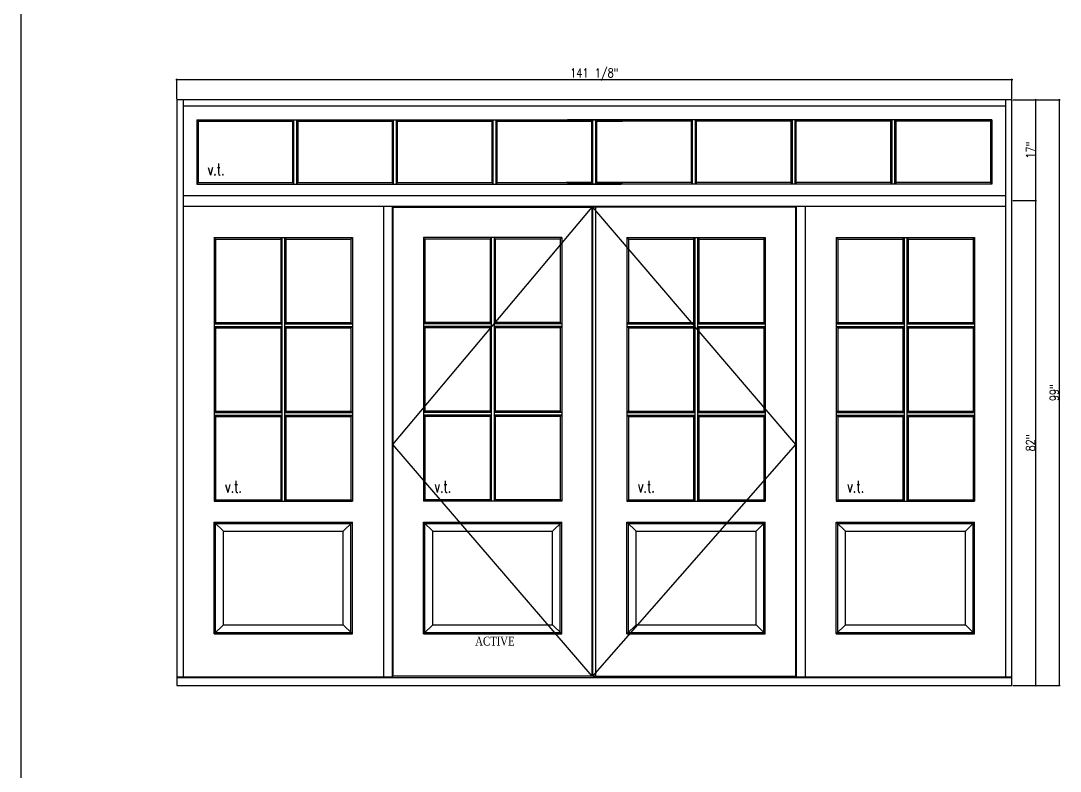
# Model space of a CAD drawing. Header units: inches. Extents: x 1985 to 11287, y 379 to 4336.
# Drawn here: x 9586.4 to 9762, y 3941.9 to 4068.7 of the extents above; entities that cross this region are included whole.
import ezdxf

# ---------------------------------------------------------------- set-up
doc = ezdxf.new("R2010")
doc.units = ezdxf.units.IN
doc.header["$MEASUREMENT"] = 0
doc.layers.get('0').update_dxf_attribs({"linetype": 'CONTINUOUS'})
doc.layers.get('Defpoints').update_dxf_attribs({"linetype": 'CONTINUOUS'})
for name, color, linetype in [('COTE1-1 99', 7, 'CONTINUOUS'), ('elevation 99', 7, 'CONTINUOUS'), ('opening side 99', 1, 'CONTINUOUS'), ('separation 99', 3, 'CONTINUOUS')]:
    doc.layers.add(name, color=color, linetype=linetype)
doc.styles.get("Standard").update_dxf_attribs({"font": 'txt.shx', "width": 0.8})
doc.styles.add('Times', font='times.ttf', dxfattribs={"width": 0.8})
doc.dimstyles.new('Elevation', dxfattribs={"dimscale": 2, "dimtxt": 0.75, "dimasz": 0.0625, "dimexe": 0.0625, "dimexo": 0.0625, "dimgap": 0.0625, "dimtad": 1, "dimdec": 5, "dimzin": 0, "dimdsep": 46, "dimlunit": 5, "dimtxsty": 'Standard', "dimblk1": 'OBLIQUE', "dimblk2": 'OBLIQUE', "dimsah": 1, "dimcen": 2, "dimdle": 0.0625, "dimclrd": 1, "dimclre": 1, "dimadec": 1, "dimazin": 0, "dimtfac": 0.375, "dimtdec": 5, "dimtmove": 0, "dimatfit": 3, "dimldrblk": 'OBLIQUE', "dimfxl": 1, "dimfrac": 2, "dimtolj": 1, "dimtzin": 0, "dimarcsym": 0})

# ---------------------------------------------------------------- blocks, each defined once
blk = doc.blocks.new('_OBLIQUE')
at = {"color": 0, "linetype": 'ByBlock'}
blk.add_line((-0.5, -0.5), (0.5, 0.5), dxfattribs=at)
blk = doc.blocks.new('*D399')
at = {"layer": 'COTE1-1 99', "color": 1, "lineweight": -2, "transparency": 16777216}
for p, q in [((9612.62, 4058.8), (9754, 4058.8)), ((9612.75, 4055.52), (9612.75, 4058.92)), ((9753.87, 4055.52), (9753.87, 4058.92))]:
    blk.add_line(p, q, dxfattribs=at)
at = {"layer": 'Defpoints', "color": 0, "transparency": 16777216}
for p in [(9753.87, 4058.8), (9612.75, 4055.39), (9753.87, 4055.39)]:
    blk.add_point(p, dxfattribs=at)
at = {"layer": 'COTE1-1 99', "color": 1, "lineweight": -2, "transparency": 16777216, "xscale": 0.125, "yscale": 0.125, "zscale": 0.125, "rotation": 180}
blk.add_blockref('_OBLIQUE', (9612.75, 4058.8), dxfattribs=at)
at = {"layer": 'COTE1-1 99', "color": 1, "lineweight": -2, "transparency": 16777216, "xscale": 0.125, "yscale": 0.125, "zscale": 0.125}
blk.add_blockref('_OBLIQUE', (9753.87, 4058.8), dxfattribs=at)
at = {"layer": 'COTE1-1 99', "color": 0, "transparency": 16777216, "insert": (9683.31, 4059.67), "char_height": 1.5, "attachment_point": 5}
blk.add_mtext('\\A1;141 1/8"', dxfattribs=at)
blk = doc.blocks.new('*D400')
at = {"layer": 'COTE1-1 99', "color": 1, "lineweight": -2, "transparency": 16777216}
for p, q in [((9754, 4055.39), (9758, 4055.39)), ((9757.88, 4038.27), (9757.88, 4055.52)), ((9754, 4038.39), (9758, 4038.39))]:
    blk.add_line(p, q, dxfattribs=at)
at = {"layer": 'Defpoints', "color": 0, "transparency": 16777216}
for p in [(9753.87, 4055.39), (9757.88, 4055.39), (9753.87, 4038.39)]:
    blk.add_point(p, dxfattribs=at)
at = {"layer": 'COTE1-1 99', "color": 1, "lineweight": -2, "transparency": 16777216, "xscale": 0.125, "yscale": 0.125, "zscale": 0.125}
for p, rotation in [((9757.88, 4055.39), 90), ((9757.88, 4038.39), 270)]:
    blk.add_blockref('_OBLIQUE', p, dxfattribs=dict(at, rotation=rotation))
at = {"layer": 'COTE1-1 99', "color": 0, "transparency": 16777216, "insert": (9757, 4046.89), "char_height": 1.5, "attachment_point": 5, "rotation": 90}
blk.add_mtext('\\A1;17"', dxfattribs=at)
blk = doc.blocks.new('*D401')
at = {"layer": 'COTE1-1 99', "color": 1, "lineweight": -2, "transparency": 16777216}
for p, q in [((9754, 4038.39), (9758, 4038.39)), ((9757.88, 3956.27), (9757.88, 4038.52)), ((9754, 3956.39), (9758, 3956.39))]:
    blk.add_line(p, q, dxfattribs=at)
at = {"layer": 'Defpoints', "color": 0, "transparency": 16777216}
for p in [(9753.87, 4038.39), (9757.88, 4038.39), (9753.87, 3956.39)]:
    blk.add_point(p, dxfattribs=at)
at = {"layer": 'COTE1-1 99', "color": 1, "lineweight": -2, "transparency": 16777216, "xscale": 0.125, "yscale": 0.125, "zscale": 0.125}
for p, rotation in [((9757.88, 4038.39), 90), ((9757.88, 3956.39), 270)]:
    blk.add_blockref('_OBLIQUE', p, dxfattribs=dict(at, rotation=rotation))
at = {"layer": 'COTE1-1 99', "color": 0, "transparency": 16777216, "insert": (9757, 3997.39), "char_height": 1.5, "attachment_point": 5, "rotation": 90}
blk.add_mtext('\\A1;82"', dxfattribs=at)
blk = doc.blocks.new('*D402')
at = {"layer": 'COTE1-1 99', "color": 1, "lineweight": -2, "transparency": 16777216}
for p, q in [((9754, 4055.39), (9762.02, 4055.39)), ((9761.9, 3956.27), (9761.9, 4055.52)), ((9754, 3956.39), (9762.02, 3956.39))]:
    blk.add_line(p, q, dxfattribs=at)
at = {"layer": 'Defpoints', "color": 0, "transparency": 16777216}
for p in [(9753.87, 4055.39), (9761.9, 4055.39), (9753.87, 3956.39)]:
    blk.add_point(p, dxfattribs=at)
at = {"layer": 'COTE1-1 99', "color": 1, "lineweight": -2, "transparency": 16777216, "xscale": 0.125, "yscale": 0.125, "zscale": 0.125}
for p, rotation in [((9761.9, 4055.39), 90), ((9761.9, 3956.39), 270)]:
    blk.add_blockref('_OBLIQUE', p, dxfattribs=dict(at, rotation=rotation))
at = {"layer": 'COTE1-1 99', "color": 0, "transparency": 16777216, "insert": (9761.02, 4005.89), "char_height": 1.5, "attachment_point": 5, "rotation": 90}
blk.add_mtext('\\A1;99"', dxfattribs=at)

msp = doc.modelspace()

# ---------------------------------------------------------------- linework, layer by layer
at = {"layer": 'elevation 99'}
for p, q in [((9612.747025, 4055.391934), (9612.747025, 3956.391934)), ((9753.872025, 4055.391934), (9612.747025, 4055.391934)), ((9613.809525, 4055.391934), (9613.809525, 3957.851463)), ((9752.809525, 3957.851463), (9752.809525, 4055.391934)), ((9753.872025, 3956.391934), (9753.872025, 4055.391934)), ((9752.809525, 4054.329434), (9613.809525, 4054.329434)), ((9616.371491, 4051.766912), (9616.13042, 4052.007983)), ((9616.13042, 4052.007983), (9633.011283, 4052.007983)), ((9616.13042, 4052.007983), (9616.13042, 4041.150858)), ((9616.371491, 4051.766912), (9626.777875, 4051.766912)), ((9616.371491, 4051.766912), (9616.371491, 4041.391929)), ((9626.777875, 4051.766912), (9632.340483, 4051.766912)), ((9632.340483, 4051.766912), (9632.544683, 4052.007983)), ((9632.340483, 4041.391929), (9632.340483, 4051.766912)), ((9632.544683, 4041.150858), (9632.544683, 4052.007983)), ((9632.974412, 4052.007983), (9643.821238, 4052.007983)), ((9633.011283, 4052.007983), (9633.215483, 4051.766912)), ((9633.011283, 4041.150858), (9633.011283, 4052.007983)), ((9633.215483, 4051.766912), (9633.215483, 4041.391929)), ((9633.215483, 4051.766912), (9643.580166, 4051.766912)), ((9633.215483, 4041.391929), (9633.215483, 4051.766912)), ((9643.580166, 4051.766912), (9649.184475, 4051.766912)), ((9643.821238, 4052.007983), (9687.849512, 4052.007983)), ((9649.184475, 4051.766912), (9649.388675, 4052.007983)), ((9649.184475, 4041.391929), (9649.184475, 4051.766912)), ((9649.388675, 4041.150858), (9649.388675, 4052.007983)), ((9649.855275, 4041.150858), (9649.855275, 4052.007983)), ((9649.855275, 4052.007983), (9650.059475, 4051.766912)), ((9650.059475, 4041.391929), (9650.059475, 4051.766912)), ((9650.059475, 4051.766912), (9666.028425, 4051.766912)), ((9666.028425, 4051.766912), (9666.232625, 4052.007983)), ((9666.028425, 4041.391929), (9666.028425, 4051.766912)), ((9666.232625, 4041.150858), (9666.232625, 4052.007983)), ((9666.903425, 4051.766912), (9666.699225, 4052.007983)), ((9666.699225, 4041.150858), (9666.699225, 4052.007983)), ((9666.903425, 4051.766912), (9682.871875, 4051.766912)), ((9666.903425, 4041.391929), (9666.903425, 4051.766912)), ((9682.871875, 4051.766912), (9678.528166, 4051.766912)), ((9722.547512, 4052.007983), (9678.769238, 4052.007983)), ((9682.871875, 4051.766912), (9683.076075, 4052.007983)), ((9682.871875, 4051.766912), (9683.076075, 4052.007983)), ((9682.871875, 4041.391929), (9682.871875, 4051.766912)), ((9682.871875, 4041.391929), (9682.871875, 4051.766912)), ((9683.076075, 4041.150858), (9683.076075, 4052.007983)), ((9683.076075, 4041.150858), (9683.076075, 4052.007983)), ((9683.542675, 4041.150858), (9683.542675, 4052.007983)), ((9683.746875, 4051.766912), (9683.542675, 4052.007983)), ((9683.746875, 4051.766912), (9683.542675, 4052.007983)), ((9683.542675, 4041.150858), (9683.542675, 4052.007983)), ((9683.746875, 4041.391929), (9683.746875, 4051.766912)), ((9683.746875, 4051.766912), (9688.090583, 4051.766912)), ((9683.746875, 4041.391929), (9683.746875, 4051.766912)), ((9699.715325, 4051.766912), (9683.746875, 4051.766912)), ((9699.715325, 4051.766912), (9699.919525, 4052.007983)), ((9699.715325, 4041.391929), (9699.715325, 4051.766912)), ((9699.919525, 4041.150858), (9699.919525, 4052.007983)), ((9700.386125, 4041.150858), (9700.386125, 4052.007983)), ((9700.590325, 4051.766912), (9700.386125, 4052.007983)), ((9716.559275, 4051.766912), (9700.590325, 4051.766912)), ((9700.590325, 4041.391929), (9700.590325, 4051.766912)), ((9716.763475, 4052.007983), (9716.559275, 4051.766912)), ((9716.559275, 4041.391929), (9716.559275, 4051.766912)), ((9716.763475, 4041.150858), (9716.763475, 4052.007983)), ((9717.434275, 4051.766912), (9717.230075, 4052.007983)), ((9717.230075, 4041.150858), (9717.230075, 4052.007983)), ((9717.434275, 4041.391929), (9717.434275, 4051.766912)), ((9722.788583, 4051.766912), (9717.434275, 4051.766912)), ((9733.644338, 4052.007983), (9722.547512, 4052.007983)), ((9733.403266, 4051.766912), (9722.788583, 4051.766912)), ((9733.607466, 4052.007983), (9733.403266, 4051.766912)), ((9733.403266, 4041.391929), (9733.403266, 4051.766912)), ((9733.403266, 4051.766912), (9733.403266, 4041.391929)), ((9750.488329, 4052.007983), (9733.607466, 4052.007983)), ((9733.607466, 4041.150858), (9733.607466, 4052.007983)), ((9734.074066, 4041.150858), (9734.074066, 4052.007983)), ((9734.278266, 4051.766912), (9734.074066, 4052.007983)), ((9739.840875, 4051.766912), (9734.278266, 4051.766912)), ((9734.278266, 4041.391929), (9734.278266, 4051.766912)), ((9750.247258, 4051.766912), (9739.840875, 4051.766912)), ((9750.247258, 4051.766912), (9750.488329, 4052.007983)), ((9750.247258, 4051.766912), (9750.247258, 4041.391929)), ((9750.488329, 4052.007983), (9750.488329, 4041.150858)), ((9616.371491, 4041.391929), (9616.13042, 4041.150858)), ((9616.13042, 4041.150858), (9633.011283, 4041.150858)), ((9616.371491, 4041.391929), (9626.777875, 4041.391929)), ((9626.777875, 4041.391929), (9632.340483, 4041.391929)), ((9632.340483, 4041.391929), (9632.544683, 4041.150858)), ((9632.974412, 4041.150858), (9643.821238, 4041.150858)), ((9633.011283, 4041.150858), (9633.215483, 4041.391929)), ((9633.215483, 4041.391929), (9643.580166, 4041.391929)), ((9643.580166, 4041.391929), (9649.184475, 4041.391929)), ((9643.821238, 4041.150858), (9687.849512, 4041.150858)), ((9649.184475, 4041.391929), (9649.388675, 4041.150858)), ((9649.855275, 4041.150858), (9650.059475, 4041.391929)), ((9650.059475, 4041.391929), (9666.028425, 4041.391929)), ((9666.028425, 4041.391929), (9666.232625, 4041.150858)), ((9666.699225, 4041.150858), (9666.903425, 4041.391929)), ((9666.903425, 4041.391929), (9682.871875, 4041.391929)), ((9682.871875, 4041.391929), (9678.528166, 4041.391929)), ((9722.547512, 4041.150858), (9678.769238, 4041.150858)), ((9682.871875, 4041.391929), (9683.076075, 4041.150858)), ((9683.076075, 4041.150858), (9682.871875, 4041.391929)), ((9683.076075, 4041.150858), (9683.542675, 4041.150858)), ((9683.542675, 4041.150858), (9683.076075, 4041.150858)), ((9683.542675, 4041.150858), (9683.746875, 4041.391929)), ((9683.746875, 4041.391929), (9683.542675, 4041.150858)), ((9683.746875, 4041.391929), (9688.090583, 4041.391929)), ((9699.715325, 4041.391929), (9683.746875, 4041.391929)), ((9699.919525, 4041.150858), (9699.715325, 4041.391929)), ((9700.590325, 4041.391929), (9700.386125, 4041.150858)), ((9716.559275, 4041.391929), (9700.590325, 4041.391929)), ((9716.763475, 4041.150858), (9716.559275, 4041.391929)), ((9717.434275, 4041.391929), (9717.230075, 4041.150858)), ((9722.788583, 4041.391929), (9717.434275, 4041.391929)), ((9733.644338, 4041.150858), (9722.547512, 4041.150858)), ((9733.403266, 4041.391929), (9722.788583, 4041.391929)), ((9733.607466, 4041.150858), (9733.403266, 4041.391929)), ((9750.488329, 4041.150858), (9733.607466, 4041.150858)), ((9734.278266, 4041.391929), (9734.074066, 4041.150858)), ((9739.840875, 4041.391929), (9734.278266, 4041.391929)), ((9750.247258, 4041.391929), (9739.840875, 4041.391929)), ((9750.247258, 4041.391929), (9750.488329, 4041.150858)), ((9613.809525, 4039.391934), (9613.809525, 4036.766934)), ((9613.809525, 4039.226471), (9752.809525, 4039.226471)), ((9683.059525, 4037.329434), (9613.809525, 4037.329434)), ((9647.684525, 4037.329434), (9647.684525, 3957.851463)), ((9649.184525, 3957.851463), (9649.184525, 4037.329434)), ((9649.278225, 4037.235734), (9649.278225, 3957.982405)), ((9649.278225, 4037.235734), (9682.965725, 4037.235734)), ((9682.965725, 3957.982455), (9682.965725, 4037.235734)), ((9683.059475, 3957.982455), (9683.059475, 4037.235734)), ((9717.340825, 4037.235734), (9683.059475, 4037.235734)), ((9719.497025, 4037.329434), (9683.059525, 4037.329434)), ((9683.559475, 3957.982455), (9683.559475, 4037.235734)), ((9717.340775, 3957.982405), (9717.340775, 4037.235684)), ((9717.340825, 4037.235734), (9717.340825, 3957.982405)), ((9717.434525, 4037.329434), (9717.434525, 3957.851463)), ((9752.809525, 4037.329434), (9717.434525, 4037.329434)), ((9717.434525, 3957.851463), (9717.434525, 4037.329434)), ((9718.934525, 4037.329434), (9718.934525, 3957.851463)), ((9619.30951, 4031.829385), (9619.068438, 4032.097257)), ((9619.068438, 4032.097257), (9642.425611, 4032.097257)), ((9619.068438, 4032.097257), (9619.068438, 3987.530262)), ((9619.30951, 4031.829385), (9630.309525, 4031.829385)), ((9619.30951, 4031.829385), (9619.30951, 4017.725885)), ((9630.309525, 4031.829385), (9630.513725, 4032.097257)), ((9630.309525, 4031.829385), (9630.309525, 4017.725885)), ((9630.513725, 4032.097257), (9630.513725, 3987.530262)), ((9630.980325, 4032.097257), (9631.184525, 4031.829385)), ((9630.980325, 4032.097257), (9630.980325, 3987.530262)), ((9631.184525, 4031.829385), (9642.18454, 4031.829385)), ((9631.184525, 4031.829385), (9631.184525, 4017.725885)), ((9642.18454, 4031.829385), (9642.425611, 4032.097257)), ((9642.18454, 4031.829385), (9642.18454, 4017.725885)), ((9642.425611, 4032.097257), (9642.425611, 3987.530262)), ((9654.443438, 4032.097257), (9654.443438, 3987.530262)), ((9677.800611, 4032.097257), (9654.443438, 4032.097257)), ((9654.68451, 4031.829385), (9654.443438, 4032.097257)), ((9654.68451, 4031.829385), (9654.68451, 4017.725885)), ((9665.684525, 4031.829385), (9654.68451, 4031.829385)), ((9665.888725, 4032.097257), (9665.684525, 4031.829385)), ((9665.684525, 4031.829385), (9665.684525, 4017.725885)), ((9665.888725, 4032.097257), (9665.888725, 3987.530262)), ((9666.355325, 4032.097257), (9666.355325, 3987.530262)), ((9666.559525, 4031.829385), (9666.355325, 4032.097257)), ((9677.55954, 4031.829385), (9666.559525, 4031.829385)), ((9666.559525, 4031.829385), (9666.559525, 4017.725885)), ((9677.55954, 4031.829385), (9677.800611, 4032.097257)), ((9677.55954, 4031.829385), (9677.55954, 4017.725885)), ((9677.800611, 4032.097257), (9677.800611, 3987.530262)), ((9689.05951, 4031.829385), (9688.818438, 4032.097257)), ((9688.818438, 4032.097257), (9712.175611, 4032.097257)), ((9688.818438, 4032.097257), (9688.818438, 3987.530262)), ((9689.05951, 4031.829385), (9700.059525, 4031.829385)), ((9689.05951, 4031.829385), (9689.05951, 4017.725885)), ((9700.059525, 4031.829385), (9700.263725, 4032.097257)), ((9700.059525, 4031.829385), (9700.059525, 4017.725885)), ((9700.263725, 4032.097257), (9700.263725, 3987.530262)), ((9700.730325, 4032.097257), (9700.934525, 4031.829385)), ((9700.730325, 4032.097257), (9700.730325, 3987.530262)), ((9700.934525, 4031.829385), (9711.93454, 4031.829385)), ((9700.934525, 4031.829385), (9700.934525, 4017.725885)), ((9711.93454, 4031.829385), (9712.175611, 4032.097257)), ((9711.93454, 4031.829385), (9711.93454, 4017.725885)), ((9712.175611, 4032.097257), (9712.175611, 3987.530262)), ((9724.193438, 4032.097257), (9724.193438, 3987.530262)), ((9724.193438, 4032.097257), (9747.550611, 4032.097257)), ((9724.43451, 4031.829385), (9724.193438, 4032.097257)), ((9724.43451, 4031.829385), (9724.43451, 4017.725885)), ((9724.43451, 4031.829385), (9735.434525, 4031.829385)), ((9735.434525, 4031.829385), (9735.638725, 4032.097257)), ((9735.434525, 4031.829385), (9735.434525, 4017.725885)), ((9735.638725, 4032.097257), (9735.638725, 3987.530262)), ((9736.105325, 4032.097257), (9736.105325, 3987.530262)), ((9736.105325, 4032.097257), (9736.309525, 4031.829385)), ((9736.309525, 4031.829385), (9736.309525, 4017.725885)), ((9736.309525, 4031.829385), (9747.30954, 4031.829385)), ((9747.30954, 4031.829385), (9747.550611, 4032.097257)), ((9747.30954, 4031.829385), (9747.30954, 4017.725885)), ((9747.550611, 4032.097257), (9747.550611, 3987.530262)), ((9619.30951, 4017.725885), (9619.068438, 4017.521685)), ((9619.068438, 4017.521685), (9630.513725, 4017.521685)), ((9619.30951, 4016.850885), (9619.068438, 4017.055085)), ((9619.068438, 4017.055085), (9630.513725, 4017.055085)), ((9619.30951, 4017.725885), (9630.309525, 4017.725885)), ((9619.30951, 4016.850885), (9619.30951, 4002.747385)), ((9619.30951, 4016.850885), (9630.309525, 4016.850885)), ((9630.309525, 4017.725885), (9630.513725, 4017.521685)), ((9630.309525, 4016.850885), (9630.513725, 4017.055085)), ((9630.309525, 4016.850885), (9630.309525, 4002.747385)), ((9631.184525, 4017.725885), (9630.980325, 4017.521685)), ((9630.980325, 4017.521685), (9642.425611, 4017.521685)), ((9630.980325, 4017.055085), (9642.425611, 4017.055085)), ((9631.184525, 4016.850885), (9630.980325, 4017.055085)), ((9631.184525, 4017.725885), (9642.18454, 4017.725885)), ((9631.184525, 4016.850885), (9631.184525, 4002.747385)), ((9631.184525, 4016.850885), (9642.18454, 4016.850885)), ((9642.18454, 4017.725885), (9642.425611, 4017.521685)), ((9642.18454, 4016.850885), (9642.425611, 4017.055085)), ((9642.18454, 4016.850885), (9642.18454, 4002.747385)), ((9654.68451, 4017.725885), (9654.443438, 4017.521685)), ((9665.888725, 4017.521685), (9654.443438, 4017.521685)), ((9654.68451, 4016.850885), (9654.443438, 4017.055085)), ((9665.888725, 4017.055085), (9654.443438, 4017.055085)), ((9665.684525, 4017.725885), (9654.68451, 4017.725885)), ((9654.68451, 4016.850885), (9654.68451, 4002.747385)), ((9665.684525, 4016.850885), (9654.68451, 4016.850885)), ((9665.684525, 4017.725885), (9665.888725, 4017.521685)), ((9665.684525, 4016.850885), (9665.888725, 4017.055085)), ((9665.684525, 4016.850885), (9665.684525, 4002.747385)), ((9666.559525, 4017.725885), (9666.355325, 4017.521685)), ((9677.800611, 4017.521685), (9666.355325, 4017.521685)), ((9677.800611, 4017.055085), (9666.355325, 4017.055085)), ((9666.559525, 4016.850885), (9666.355325, 4017.055085)), ((9677.55954, 4017.725885), (9666.559525, 4017.725885)), ((9677.55954, 4016.850885), (9666.559525, 4016.850885)), ((9666.559525, 4016.850885), (9666.559525, 4002.747385)), ((9677.55954, 4017.725885), (9677.800611, 4017.521685)), ((9677.55954, 4016.850885), (9677.800611, 4017.055085)), ((9677.55954, 4016.850885), (9677.55954, 4002.747385)), ((9689.05951, 4017.725885), (9688.818438, 4017.521685)), ((9688.818438, 4017.521685), (9700.263725, 4017.521685)), ((9689.05951, 4016.850885), (9688.818438, 4017.055085)), ((9688.818438, 4017.055085), (9700.263725, 4017.055085)), ((9689.05951, 4017.725885), (9700.059525, 4017.725885)), ((9689.05951, 4016.850885), (9689.05951, 4002.747385)), ((9689.05951, 4016.850885), (9700.059525, 4016.850885)), ((9700.059525, 4017.725885), (9700.263725, 4017.521685)), ((9700.059525, 4016.850885), (9700.263725, 4017.055085)), ((9700.059525, 4016.850885), (9700.059525, 4002.747385)), ((9700.934525, 4017.725885), (9700.730325, 4017.521685)), ((9700.730325, 4017.521685), (9712.175611, 4017.521685)), ((9700.730325, 4017.055085), (9712.175611, 4017.055085)), ((9700.934525, 4016.850885), (9700.730325, 4017.055085)), ((9700.934525, 4017.725885), (9711.93454, 4017.725885)), ((9700.934525, 4016.850885), (9700.934525, 4002.747385)), ((9700.934525, 4016.850885), (9711.93454, 4016.850885)), ((9711.93454, 4017.725885), (9712.175611, 4017.521685)), ((9711.93454, 4016.850885), (9712.175611, 4017.055085)), ((9711.93454, 4016.850885), (9711.93454, 4002.747385)), ((9724.43451, 4017.725885), (9724.193438, 4017.521685)), ((9724.193438, 4017.521685), (9735.638725, 4017.521685)), ((9724.193438, 4017.055085), (9735.638725, 4017.055085)), ((9724.43451, 4016.850885), (9724.193438, 4017.055085)), ((9724.43451, 4017.725885), (9735.434525, 4017.725885)), ((9724.43451, 4016.850885), (9735.434525, 4016.850885)), ((9724.43451, 4016.850885), (9724.43451, 4002.747385)), ((9735.434525, 4017.725885), (9735.638725, 4017.521685)), ((9735.434525, 4016.850885), (9735.638725, 4017.055085)), ((9735.434525, 4016.850885), (9735.434525, 4002.747385)), ((9736.309525, 4017.725885), (9736.105325, 4017.521685)), ((9736.105325, 4017.521685), (9747.550611, 4017.521685)), ((9736.309525, 4016.850885), (9736.105325, 4017.055085)), ((9736.105325, 4017.055085), (9747.550611, 4017.055085)), ((9736.309525, 4017.725885), (9747.30954, 4017.725885)), ((9736.309525, 4016.850885), (9747.30954, 4016.850885)), ((9736.309525, 4016.850885), (9736.309525, 4002.747385)), ((9747.30954, 4017.725885), (9747.550611, 4017.521685)), ((9747.30954, 4016.850885), (9747.550611, 4017.055085)), ((9747.30954, 4016.850885), (9747.30954, 4002.747385)), ((9619.30951, 4002.747385), (9619.068438, 4002.543185)), ((9619.068438, 4002.543185), (9630.513725, 4002.543185)), ((9619.30951, 4002.747385), (9630.309525, 4002.747385)), ((9630.980325, 4002.543185), (9642.425611, 4002.543185)), ((9631.184525, 4002.747385), (9642.18454, 4002.747385)), ((9642.18454, 4002.747385), (9642.425611, 4002.543185)), ((9654.68451, 4002.747385), (9654.443438, 4002.543185)), ((9665.888725, 4002.543185), (9654.443438, 4002.543185)), ((9665.684525, 4002.747385), (9654.68451, 4002.747385)), ((9677.800611, 4002.543185), (9666.355325, 4002.543185)), ((9677.55954, 4002.747385), (9666.559525, 4002.747385)), ((9677.55954, 4002.747385), (9677.800611, 4002.543185)), ((9689.05951, 4002.747385), (9688.818438, 4002.543185)), ((9688.818438, 4002.543185), (9700.263725, 4002.543185)), ((9689.05951, 4002.747385), (9700.059525, 4002.747385)), ((9700.730325, 4002.543185), (9712.175611, 4002.543185)), ((9700.934525, 4002.747385), (9711.93454, 4002.747385)), ((9711.93454, 4002.747385), (9712.175611, 4002.543185)), ((9724.43451, 4002.747385), (9724.193438, 4002.543185)), ((9724.193438, 4002.543185), (9735.638725, 4002.543185)), ((9724.43451, 4002.747385), (9735.434525, 4002.747385)), ((9736.105325, 4002.543185), (9747.550611, 4002.543185)), ((9736.309525, 4002.747385), (9747.30954, 4002.747385)), ((9747.30954, 4002.747385), (9747.550611, 4002.543185)), ((9619.068438, 4002.081034), (9630.513725, 4002.081034)), ((9619.30951, 4001.876834), (9619.30951, 3987.771334)), ((9619.30951, 4001.876834), (9630.309525, 4001.876834)), ((9630.309525, 4001.876834), (9630.309525, 3987.771334)), ((9630.980325, 4002.081034), (9642.425611, 4002.081034)), ((9631.184525, 4001.876834), (9642.18454, 4001.876834)), ((9631.184525, 4001.876834), (9631.184525, 3987.771334)), ((9642.18454, 4001.876834), (9642.425611, 4002.081034)), ((9642.18454, 4001.876834), (9642.18454, 3987.771334)), ((9654.68451, 4001.876834), (9654.443438, 4002.081034)), ((9665.888725, 4002.081034), (9654.443438, 4002.081034)), ((9654.68451, 4001.876834), (9654.68451, 3987.771334)), ((9665.684525, 4001.876834), (9654.68451, 4001.876834)), ((9665.684525, 4001.876834), (9665.684525, 3987.771334)), ((9677.800611, 4002.081034), (9666.355325, 4002.081034)), ((9677.55954, 4001.876834), (9666.559525, 4001.876834)), ((9666.559525, 4001.876834), (9666.559525, 3987.771334)), ((9677.55954, 4001.876834), (9677.55954, 3987.771334)), ((9688.818438, 4002.081034), (9700.263725, 4002.081034)), ((9689.05951, 4001.876834), (9689.05951, 3987.771334)), ((9689.05951, 4001.876834), (9700.059525, 4001.876834)), ((9700.059525, 4001.876834), (9700.059525, 3987.771334)), ((9700.730325, 4002.081034), (9712.175611, 4002.081034)), ((9700.934525, 4001.876834), (9711.93454, 4001.876834)), ((9700.934525, 4001.876834), (9700.934525, 3987.771334)), ((9711.93454, 4001.876834), (9712.175611, 4002.081034)), ((9711.93454, 4001.876834), (9711.93454, 3987.771334)), ((9724.193438, 4002.081034), (9735.638725, 4002.081034)), ((9724.43451, 4001.876834), (9735.434525, 4001.876834)), ((9724.43451, 4001.876834), (9724.43451, 3987.771334)), ((9735.434525, 4001.876834), (9735.434525, 3987.771334)), ((9736.105325, 4002.081034), (9747.550611, 4002.081034)), ((9736.309525, 4001.876834), (9736.309525, 3987.771334)), ((9736.309525, 4001.876834), (9747.30954, 4001.876834)), ((9747.30954, 4001.876834), (9747.550611, 4002.081034)), ((9747.30954, 4001.876834), (9747.30954, 3987.771334)), ((9619.068438, 3987.530262), (9619.30951, 3987.771334)), ((9619.068438, 3987.530262), (9642.425611, 3987.530262)), ((9619.30951, 3987.771334), (9630.309525, 3987.771334)), ((9630.309525, 3987.771334), (9630.513725, 3987.530262)), ((9631.184525, 3987.771334), (9630.980325, 3987.530262)), ((9631.184525, 3987.771334), (9642.18454, 3987.771334)), ((9642.425611, 3987.530262), (9642.18454, 3987.771334)), ((9654.443438, 3987.530262), (9654.68451, 3987.771334)), ((9677.800611, 3987.530262), (9654.443438, 3987.530262)), ((9665.684525, 3987.771334), (9654.68451, 3987.771334)), ((9665.684525, 3987.771334), (9665.888725, 3987.530262)), ((9666.559525, 3987.771334), (9666.355325, 3987.530262)), ((9677.55954, 3987.771334), (9666.559525, 3987.771334)), ((9677.800611, 3987.530262), (9677.55954, 3987.771334)), ((9688.818438, 3987.530262), (9689.05951, 3987.771334)), ((9688.818438, 3987.530262), (9712.175611, 3987.530262)), ((9689.05951, 3987.771334), (9700.059525, 3987.771334)), ((9700.059525, 3987.771334), (9700.263725, 3987.530262)), ((9700.934525, 3987.771334), (9700.730325, 3987.530262)), ((9700.934525, 3987.771334), (9711.93454, 3987.771334)), ((9712.175611, 3987.530262), (9711.93454, 3987.771334)), ((9724.193438, 3987.530262), (9724.43451, 3987.771334)), ((9724.193438, 3987.530262), (9747.550611, 3987.530262)), ((9724.43451, 3987.771334), (9735.434525, 3987.771334)), ((9735.434525, 3987.771334), (9735.638725, 3987.530262)), ((9736.309525, 3987.771334), (9736.105325, 3987.530262)), ((9736.309525, 3987.771334), (9747.30954, 3987.771334)), ((9747.550611, 3987.530262), (9747.30954, 3987.771334)), ((9619.068379, 3984.012405), (9642.425655, 3984.012405)), ((9619.068379, 3965.110348), (9619.068379, 3984.012405)), ((9620.621951, 3982.458784), (9619.068379, 3984.012405)), ((9619.309451, 3983.771284), (9642.184584, 3983.771284)), ((9619.309451, 3965.351419), (9619.309451, 3983.771284)), ((9642.425655, 3984.012405), (9640.872084, 3982.458784)), ((9642.184584, 3965.351419), (9642.184584, 3983.771284)), ((9642.425655, 3965.110348), (9642.425655, 3984.012405)), ((9655.996951, 3982.458784), (9654.443379, 3984.012405)), ((9654.443379, 3965.110348), (9654.443379, 3984.012405)), ((9654.443379, 3984.012405), (9677.800655, 3984.012405)), ((9654.684451, 3965.351419), (9654.684451, 3983.771284)), ((9654.684451, 3983.771284), (9677.559584, 3983.771284)), ((9677.800655, 3984.012405), (9676.247084, 3982.458784)), ((9677.559584, 3965.351419), (9677.559584, 3983.771284)), ((9677.800655, 3965.110348), (9677.800655, 3984.012405)), ((9690.371951, 3982.458784), (9688.818379, 3984.012405)), ((9688.818379, 3965.110348), (9688.818379, 3984.012405)), ((9688.818379, 3984.012405), (9712.175655, 3984.012405)), ((9689.059451, 3965.351419), (9689.059451, 3983.771284)), ((9689.059451, 3983.771284), (9711.934584, 3983.771284)), ((9712.175655, 3984.012405), (9710.622084, 3982.458784)), ((9711.934584, 3965.351419), (9711.934584, 3983.771284)), ((9712.175655, 3965.110348), (9712.175655, 3984.012405)), ((9725.746951, 3982.458784), (9724.193379, 3984.012405)), ((9724.193379, 3965.110348), (9724.193379, 3984.012405)), ((9724.193379, 3984.012405), (9747.550655, 3984.012405)), ((9724.434451, 3965.351419), (9724.434451, 3983.771284)), ((9724.434451, 3983.771284), (9747.309584, 3983.771284)), ((9747.550655, 3984.012405), (9745.997084, 3982.458784)), ((9747.309584, 3965.351419), (9747.309584, 3983.771284)), ((9747.550655, 3965.110348), (9747.550655, 3984.012405)), ((9620.621951, 3982.458784), (9640.872084, 3982.458784)), ((9620.621951, 3966.663919), (9620.621951, 3982.458784)), ((9640.872084, 3966.663919), (9640.872084, 3982.458784)), ((9655.996951, 3966.663919), (9655.996951, 3982.458784)), ((9655.996951, 3982.458784), (9676.247084, 3982.458784)), ((9676.247084, 3966.663919), (9676.247084, 3982.458784)), ((9690.371951, 3966.663919), (9690.371951, 3982.458784)), ((9690.371951, 3982.458784), (9710.622084, 3982.458784)), ((9710.622084, 3966.663919), (9710.622084, 3982.458784)), ((9725.746951, 3966.663919), (9725.746951, 3982.458784)), ((9725.746951, 3982.458784), (9745.997084, 3982.458784)), ((9745.997084, 3966.663919), (9745.997084, 3982.458784)), ((9619.068379, 3965.110348), (9620.621951, 3966.663919)), ((9620.621951, 3966.663919), (9640.872084, 3966.663919)), ((9642.425655, 3965.110348), (9640.872084, 3966.663919)), ((9654.443379, 3965.110348), (9655.996951, 3966.663919)), ((9655.996951, 3966.663919), (9676.247084, 3966.663919)), ((9677.800655, 3965.110348), (9676.247084, 3966.663919)), ((9688.818379, 3965.110348), (9690.371951, 3966.663919)), ((9690.371951, 3966.663919), (9710.622084, 3966.663919)), ((9712.175655, 3965.110348), (9710.622084, 3966.663919)), ((9724.193379, 3965.110348), (9725.746951, 3966.663919)), ((9725.746951, 3966.663919), (9745.997084, 3966.663919)), ((9747.550655, 3965.110348), (9745.997084, 3966.663919)), ((9619.068379, 3965.110348), (9642.425655, 3965.110348)), ((9619.309451, 3965.351419), (9642.184584, 3965.351419)), ((9654.443379, 3965.110348), (9677.800655, 3965.110348)), ((9654.684451, 3965.351419), (9677.559584, 3965.351419)), ((9688.818379, 3965.110348), (9712.175655, 3965.110348)), ((9689.059451, 3965.351419), (9711.934584, 3965.351419)), ((9724.193379, 3965.110348), (9747.550655, 3965.110348)), ((9724.434451, 3965.351419), (9747.309584, 3965.351419)), ((9612.747025, 3957.851463), (9613.809525, 3957.851463)), ((9612.747025, 3957.735634), (9682.497025, 3957.735634)), ((9613.809525, 3957.851463), (9649.184525, 3957.851463)), ((9682.965725, 3957.982454), (9649.278225, 3957.982405)), ((9682.497025, 3957.735634), (9719.497025, 3957.735634)), ((9683.059475, 3957.982405), (9717.340825, 3957.982405)), ((9716.872025, 3957.735634), (9753.872025, 3957.735634)), ((9717.434525, 3957.851463), (9719.497025, 3957.851463)), ((9717.434525, 3957.851463), (9752.809525, 3957.851463)), ((9752.809525, 3957.851463), (9753.872025, 3957.851463)), ((9612.747025, 3956.391934), (9640.622025, 3956.391934)), ((9612.747025, 3956.391934), (9647.122025, 3956.391934)), ((9612.747025, 3956.391934), (9649.747025, 3956.391934)), ((9612.747025, 3956.391934), (9649.747025, 3956.391934)), ((9612.747025, 3956.391934), (9647.122025, 3956.391934)), ((9612.747025, 3956.391934), (9640.622025, 3956.391934)), ((9612.747025, 3956.391934), (9649.747025, 3956.391934)), ((9612.747025, 3956.391934), (9647.122025, 3956.391934)), ((9612.747025, 3956.391934), (9640.622025, 3956.391934)), ((9612.747025, 3956.391934), (9649.747025, 3956.391934)), ((9612.747025, 3956.391934), (9647.122025, 3956.391934)), ((9612.747025, 3956.391934), (9640.622025, 3956.391934)), ((9647.122025, 3956.391934), (9678.122025, 3956.391934)), ((9647.122025, 3956.391934), (9719.497025, 3956.391934)), ((9647.122025, 3956.391934), (9678.122025, 3956.391934)), ((9647.122025, 3956.391934), (9719.497025, 3956.391934)), ((9647.122025, 3956.391934), (9678.122025, 3956.391934)), ((9647.122025, 3956.391934), (9719.497025, 3956.391934)), ((9647.122025, 3956.391934), (9678.122025, 3956.391934)), ((9647.122025, 3956.391934), (9719.497025, 3956.391934)), ((9716.872025, 3956.391934), (9745.747025, 3956.391934)), ((9716.872025, 3956.391934), (9752.247025, 3956.391934)), ((9716.872025, 3956.391934), (9753.872025, 3956.391934)), ((9716.872025, 3956.391934), (9753.872025, 3956.391934)), ((9716.872025, 3956.391934), (9752.247025, 3956.391934)), ((9716.872025, 3956.391934), (9745.747025, 3956.391934)), ((9716.872025, 3956.391934), (9753.872025, 3956.391934)), ((9716.872025, 3956.391934), (9752.247025, 3956.391934)), ((9716.872025, 3956.391934), (9745.747025, 3956.391934))]:
    msp.add_line(p, q, dxfattribs=at)
at = {"layer": 'elevation 99', "color": 7}
for p, q in [((9630.309525, 4002.747385), (9630.513725, 4002.543185)), ((9631.184525, 4002.747385), (9630.980325, 4002.543185)), ((9665.684525, 4002.747385), (9665.888725, 4002.543185)), ((9666.559525, 4002.747385), (9666.355325, 4002.543185)), ((9700.059525, 4002.747385), (9700.263725, 4002.543185)), ((9700.934525, 4002.747385), (9700.730325, 4002.543185)), ((9735.434525, 4002.747385), (9735.638725, 4002.543185)), ((9736.309525, 4002.747385), (9736.105325, 4002.543185)), ((9619.30951, 4001.876834), (9619.068438, 4002.081034)), ((9630.309525, 4001.876834), (9630.513725, 4002.081034)), ((9631.184525, 4001.876834), (9630.980325, 4002.081034)), ((9665.684525, 4001.876834), (9665.888725, 4002.081034)), ((9666.559525, 4001.876834), (9666.355325, 4002.081034)), ((9677.55954, 4001.876834), (9677.800611, 4002.081034)), ((9689.05951, 4001.876834), (9688.818438, 4002.081034)), ((9700.059525, 4001.876834), (9700.263725, 4002.081034)), ((9700.934525, 4001.876834), (9700.730325, 4002.081034)), ((9724.43451, 4001.876834), (9724.193438, 4002.081034)), ((9735.434525, 4001.876834), (9735.638725, 4002.081034)), ((9736.309525, 4001.876834), (9736.105325, 4002.081034))]:
    msp.add_line(p, q, dxfattribs=at)
at = {"layer": 'opening side 99', "color": 1}
for p, q in [((9649.278275, 3997.109119), (9682.965725, 4037.235734)), ((9717.340875, 3997.109119), (9683.059475, 4037.235734)), ((9682.965725, 3957.982454), (9649.278275, 3997.109119)), ((9683.059475, 3957.982405), (9717.340875, 3997.109119))]:
    msp.add_line(p, q, dxfattribs=at)
at = {"layer": 'separation 99'}
msp.add_line((9586.397805, 4301.200203), (9586.397805, 3811.814787), dxfattribs=at)

# ---------------------------------------------------------------- texts
at = {"layer": 'elevation 99', "width": 0.7}
for p in [(9617.951426, 4042.637193), (9620.889444, 3989.016597), (9656.264444, 3989.016597), (9690.639444, 3989.016597), (9726.014444, 3989.016597)]:
    msp.add_text('v.t.', height=2, dxfattribs=at).set_placement(p)
at = {"layer": 'opening side 99', "color": 1, "insert": (9669.82508, 3964.652009), "char_height": 1.5, "width": 15.987, "attachment_point": 3, "style": 'Times'}
msp.add_mtext('ACTIVE', dxfattribs=at)

# ---------------------------------------------------------------- dimensions: what is measured, and where the dimension line sits
at = {"layer": 'COTE1-1 99'}
dim = msp.add_linear_dim(base=(9753.872025, 4058.799611), p1=(9612.747025, 4055.391934), p2=(9753.872025, 4055.391934), dimstyle='Elevation', override={"dimtxt": 0.75, "dimdec": 5, "dimlunit": 5, "dimpost": '"'}, dxfattribs=at)
dim.commit()
dim.dimension.update_dxf_attribs({"geometry": '*D399', "text_midpoint": (9683.309525, 4059.674611)})
for base, p1, p2, override, picture, middle in [((9757.875578, 4055.391934), (9753.872025, 4038.391934), (9753.872025, 4055.391934), {"dimtxt": 0.75, "dimdec": 5, "dimlunit": 5, "dimpost": '"'}, '*D400', (9757.000578, 4046.891934)), ((9761.896184, 4055.391934), (9753.872025, 3956.391934), (9753.872025, 4055.391934), {"dimpost": '"'}, '*D402', (9761.021184, 4005.891934)), ((9757.875578, 4038.391934), (9753.872025, 3956.391934), (9753.872025, 4038.391934), {"dimtxt": 0.75, "dimdec": 5, "dimlunit": 5, "dimpost": '"'}, '*D401', (9757.000578, 3997.391934))]:
    dim = msp.add_linear_dim(base=base, p1=p1, p2=p2, angle=90, dimstyle='Elevation', override=override, dxfattribs=at)
    dim.commit()
    dim.dimension.update_dxf_attribs({"geometry": picture, "text_midpoint": middle})

doc.saveas('drawing.dxf')
